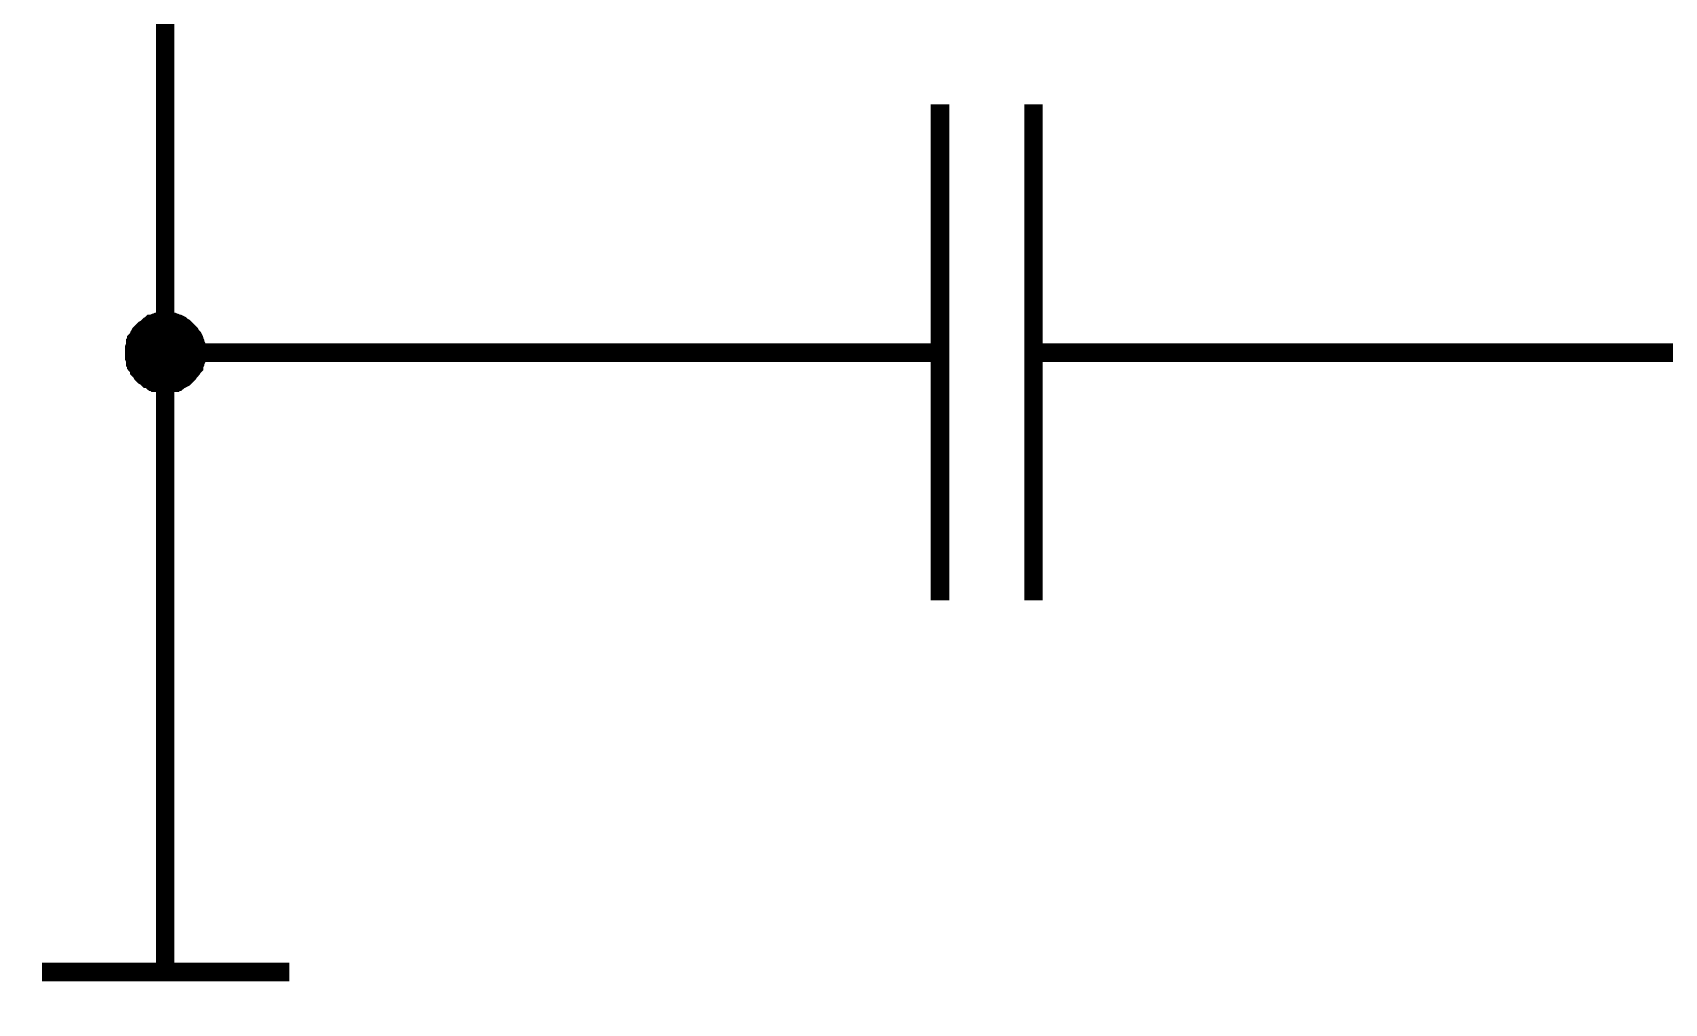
# Model space of a CAD drawing. Extents: x 260 to 1101, y 70 to 664.
# Drawn here: x 589.46 to 615.78, y 303.79 to 319.45 of the extents above; entities that cross this region are included whole.
import ezdxf

# ---------------------------------------------------------------- set-up
doc = ezdxf.new("R2010")
doc.units = 0
doc.header["$MEASUREMENT"] = 0
doc.layers.add('Sheet', color=255, linetype='CONTINUOUS')

msp = doc.modelspace()

# ---------------------------------------------------------------- linework, layer by layer
at = {"layer": 'Sheet'}
for points, const_width in [([(591.597, 306.797), (591.597, 314.284), (591.597, 324.287)], 0.3), ([(604.097, 310.292), (604.097, 318.292)], 0.3), ([(605.603, 310.292), (605.603, 318.292)], 0.3), ([(591.1, 314.284), (591.1, 314.315), (591.1, 314.331), (591.1, 314.362), (591.115, 314.393), (591.115, 314.408), (591.115, 314.439), (591.131, 314.455), (591.131, 314.486), (591.146, 314.501), (591.162, 314.532), (591.177, 314.548), (591.177, 314.564), (591.193, 314.595), (591.208, 314.61), (591.224, 314.626), (591.239, 314.641), (591.255, 314.657), (591.286, 314.672), (591.302, 314.688), (591.317, 314.703), (591.333, 314.719), (591.364, 314.734), (591.379, 314.75), (591.395, 314.75), (591.426, 314.765), (591.441, 314.765), (591.472, 314.781), (591.488, 314.781), (591.519, 314.797), (591.55, 314.797), (591.566, 314.797), (591.597, 314.797)], 0.3), ([(591.1, 314.284), (591.1, 314.315), (591.1, 314.331), (591.1, 314.362), (591.115, 314.393), (591.115, 314.408), (591.115, 314.439), (591.131, 314.455), (591.131, 314.486), (591.146, 314.501), (591.162, 314.532), (591.177, 314.548), (591.177, 314.564), (591.193, 314.595), (591.208, 314.61), (591.224, 314.626), (591.239, 314.641), (591.255, 314.657), (591.286, 314.672), (591.302, 314.688), (591.317, 314.703), (591.333, 314.719), (591.364, 314.734), (591.379, 314.75), (591.395, 314.75), (591.426, 314.765), (591.441, 314.765), (591.472, 314.781), (591.488, 314.781), (591.519, 314.797), (591.55, 314.797), (591.566, 314.797), (591.597, 314.797)], 0.3), ([(591.1, 314.284), (591.1, 314.315), (591.1, 314.331), (591.1, 314.362), (591.115, 314.393), (591.115, 314.408), (591.115, 314.439), (591.131, 314.455), (591.131, 314.486), (591.146, 314.501), (591.162, 314.532), (591.177, 314.548), (591.177, 314.564), (591.193, 314.595), (591.208, 314.61), (591.224, 314.626), (591.239, 314.641), (591.255, 314.657), (591.286, 314.672), (591.302, 314.688), (591.317, 314.703), (591.333, 314.719), (591.364, 314.734), (591.379, 314.75), (591.395, 314.75), (591.426, 314.765), (591.441, 314.765), (591.472, 314.781), (591.488, 314.781), (591.519, 314.797), (591.55, 314.797), (591.566, 314.797), (591.597, 314.797)], 0.3), ([(591.1, 314.284), (591.1, 314.315), (591.1, 314.331), (591.1, 314.362), (591.115, 314.393), (591.115, 314.408), (591.115, 314.439), (591.131, 314.455), (591.131, 314.486), (591.146, 314.501), (591.162, 314.532), (591.177, 314.548), (591.177, 314.564), (591.193, 314.595), (591.208, 314.61), (591.224, 314.626), (591.239, 314.641), (591.255, 314.657), (591.286, 314.672), (591.302, 314.688), (591.317, 314.703), (591.333, 314.719), (591.364, 314.734), (591.379, 314.75), (591.395, 314.75), (591.426, 314.765), (591.441, 314.765), (591.472, 314.781), (591.488, 314.781), (591.519, 314.797), (591.55, 314.797), (591.566, 314.797), (591.597, 314.797)], 0.3), ([(591.1, 314.284), (591.1, 314.315), (591.1, 314.331), (591.1, 314.362), (591.115, 314.393), (591.115, 314.408), (591.115, 314.439), (591.131, 314.455), (591.131, 314.486), (591.146, 314.501), (591.162, 314.532), (591.177, 314.548), (591.177, 314.564), (591.193, 314.595), (591.208, 314.61), (591.224, 314.626), (591.239, 314.641), (591.255, 314.657), (591.286, 314.672), (591.302, 314.688), (591.317, 314.703), (591.333, 314.719), (591.364, 314.734), (591.379, 314.75), (591.395, 314.75), (591.426, 314.765), (591.441, 314.765), (591.472, 314.781), (591.488, 314.781), (591.519, 314.797), (591.55, 314.797), (591.566, 314.797), (591.597, 314.797)], 0.0991), ([(591.1, 314.284), (591.1, 314.315), (591.1, 314.331), (591.1, 314.362), (591.115, 314.393), (591.115, 314.408), (591.115, 314.439), (591.131, 314.455), (591.131, 314.486), (591.146, 314.501), (591.162, 314.532), (591.177, 314.548), (591.177, 314.564), (591.193, 314.595), (591.208, 314.61), (591.224, 314.626), (591.239, 314.641), (591.255, 314.657), (591.286, 314.672), (591.302, 314.688), (591.317, 314.703), (591.333, 314.719), (591.364, 314.734), (591.379, 314.75), (591.395, 314.75), (591.426, 314.765), (591.441, 314.765), (591.472, 314.781), (591.488, 314.781), (591.519, 314.797), (591.55, 314.797), (591.566, 314.797), (591.597, 314.797)], 0.0991), ([(591.1, 314.284), (591.1, 314.315), (591.1, 314.331), (591.1, 314.362), (591.115, 314.393), (591.115, 314.408), (591.115, 314.439), (591.131, 314.455), (591.131, 314.486), (591.146, 314.501), (591.162, 314.532), (591.177, 314.548), (591.177, 314.564), (591.193, 314.595), (591.208, 314.61), (591.224, 314.626), (591.239, 314.641), (591.255, 314.657), (591.286, 314.672), (591.302, 314.688), (591.317, 314.703), (591.333, 314.719), (591.364, 314.734), (591.379, 314.75), (591.395, 314.75), (591.426, 314.765), (591.441, 314.765), (591.472, 314.781), (591.488, 314.781), (591.519, 314.797), (591.55, 314.797), (591.566, 314.797), (591.597, 314.797)], 0.0991), ([(591.1, 314.284), (591.1, 314.315), (591.1, 314.331), (591.1, 314.362), (591.115, 314.393), (591.115, 314.408), (591.115, 314.439), (591.131, 314.455), (591.131, 314.486), (591.146, 314.501), (591.162, 314.532), (591.177, 314.548), (591.177, 314.564), (591.193, 314.595), (591.208, 314.61), (591.224, 314.626), (591.239, 314.641), (591.255, 314.657), (591.286, 314.672), (591.302, 314.688), (591.317, 314.703), (591.333, 314.719), (591.364, 314.734), (591.379, 314.75), (591.395, 314.75), (591.426, 314.765), (591.441, 314.765), (591.472, 314.781), (591.488, 314.781), (591.519, 314.797), (591.55, 314.797), (591.566, 314.797), (591.597, 314.797)], 0.0991), ([(591.597, 314.797), (591.597, 314.797)], 0.3), ([(591.597, 314.797), (591.628, 314.797), (591.643, 314.797), (591.674, 314.797), (591.705, 314.781), (591.721, 314.781), (591.752, 314.765), (591.767, 314.765), (591.798, 314.75), (591.814, 314.75), (591.845, 314.734), (591.861, 314.719), (591.876, 314.703), (591.907, 314.688), (591.923, 314.672), (591.938, 314.657), (591.954, 314.641), (591.969, 314.626), (591.985, 314.61), (592, 314.595), (592.016, 314.564), (592.031, 314.548), (592.047, 314.532), (592.062, 314.501), (592.062, 314.486), (592.078, 314.455), (592.078, 314.439), (592.093, 314.408), (592.093, 314.393), (592.109, 314.362), (592.109, 314.331), (592.109, 314.315), (592.109, 314.284)], 0.3), ([(591.597, 314.797), (591.597, 314.797)], 0.3), ([(591.597, 314.797), (591.628, 314.797), (591.643, 314.797), (591.674, 314.797), (591.705, 314.781), (591.721, 314.781), (591.752, 314.765), (591.767, 314.765), (591.798, 314.75), (591.814, 314.75), (591.845, 314.734), (591.861, 314.719), (591.876, 314.703), (591.907, 314.688), (591.923, 314.672), (591.938, 314.657), (591.954, 314.641), (591.969, 314.626), (591.985, 314.61), (592, 314.595), (592.016, 314.564), (592.031, 314.548), (592.047, 314.532), (592.062, 314.501), (592.062, 314.486), (592.078, 314.455), (592.078, 314.439), (592.093, 314.408), (592.093, 314.393), (592.109, 314.362), (592.109, 314.331), (592.109, 314.315), (592.109, 314.284)], 0.3), ([(591.597, 314.797), (591.597, 314.797)], 0.3), ([(591.597, 314.797), (591.628, 314.797), (591.643, 314.797), (591.674, 314.797), (591.705, 314.781), (591.721, 314.781), (591.752, 314.765), (591.767, 314.765), (591.798, 314.75), (591.814, 314.75), (591.845, 314.734), (591.861, 314.719), (591.876, 314.703), (591.907, 314.688), (591.923, 314.672), (591.938, 314.657), (591.954, 314.641), (591.969, 314.626), (591.985, 314.61), (592, 314.595), (592.016, 314.564), (592.031, 314.548), (592.047, 314.532), (592.062, 314.501), (592.062, 314.486), (592.078, 314.455), (592.078, 314.439), (592.093, 314.408), (592.093, 314.393), (592.109, 314.362), (592.109, 314.331), (592.109, 314.315), (592.109, 314.284)], 0.3), ([(591.597, 314.797), (591.597, 314.797)], 0.3), ([(591.597, 314.797), (591.628, 314.797), (591.643, 314.797), (591.674, 314.797), (591.705, 314.781), (591.721, 314.781), (591.752, 314.765), (591.767, 314.765), (591.798, 314.75), (591.814, 314.75), (591.845, 314.734), (591.861, 314.719), (591.876, 314.703), (591.907, 314.688), (591.923, 314.672), (591.938, 314.657), (591.954, 314.641), (591.969, 314.626), (591.985, 314.61), (592, 314.595), (592.016, 314.564), (592.031, 314.548), (592.047, 314.532), (592.062, 314.501), (592.062, 314.486), (592.078, 314.455), (592.078, 314.439), (592.093, 314.408), (592.093, 314.393), (592.109, 314.362), (592.109, 314.331), (592.109, 314.315), (592.109, 314.284)], 0.3), ([(591.597, 314.797), (591.597, 314.797)], 0.0991), ([(591.597, 314.797), (591.628, 314.797), (591.643, 314.797), (591.674, 314.797), (591.705, 314.781), (591.721, 314.781), (591.752, 314.765), (591.767, 314.765), (591.798, 314.75), (591.814, 314.75), (591.845, 314.734), (591.861, 314.719), (591.876, 314.703), (591.907, 314.688), (591.923, 314.672), (591.938, 314.657), (591.954, 314.641), (591.969, 314.626), (591.985, 314.61), (592, 314.595), (592.016, 314.564), (592.031, 314.548), (592.047, 314.532), (592.062, 314.501), (592.062, 314.486), (592.078, 314.455), (592.078, 314.439), (592.093, 314.408), (592.093, 314.393), (592.109, 314.362), (592.109, 314.331), (592.109, 314.315), (592.109, 314.284)], 0.0991), ([(591.597, 314.797), (591.597, 314.797)], 0.0991), ([(591.597, 314.797), (591.628, 314.797), (591.643, 314.797), (591.674, 314.797), (591.705, 314.781), (591.721, 314.781), (591.752, 314.765), (591.767, 314.765), (591.798, 314.75), (591.814, 314.75), (591.845, 314.734), (591.861, 314.719), (591.876, 314.703), (591.907, 314.688), (591.923, 314.672), (591.938, 314.657), (591.954, 314.641), (591.969, 314.626), (591.985, 314.61), (592, 314.595), (592.016, 314.564), (592.031, 314.548), (592.047, 314.532), (592.062, 314.501), (592.062, 314.486), (592.078, 314.455), (592.078, 314.439), (592.093, 314.408), (592.093, 314.393), (592.109, 314.362), (592.109, 314.331), (592.109, 314.315), (592.109, 314.284)], 0.0991), ([(591.597, 314.797), (591.597, 314.797)], 0.0991), ([(591.597, 314.797), (591.628, 314.797), (591.643, 314.797), (591.674, 314.797), (591.705, 314.781), (591.721, 314.781), (591.752, 314.765), (591.767, 314.765), (591.798, 314.75), (591.814, 314.75), (591.845, 314.734), (591.861, 314.719), (591.876, 314.703), (591.907, 314.688), (591.923, 314.672), (591.938, 314.657), (591.954, 314.641), (591.969, 314.626), (591.985, 314.61), (592, 314.595), (592.016, 314.564), (592.031, 314.548), (592.047, 314.532), (592.062, 314.501), (592.062, 314.486), (592.078, 314.455), (592.078, 314.439), (592.093, 314.408), (592.093, 314.393), (592.109, 314.362), (592.109, 314.331), (592.109, 314.315), (592.109, 314.284)], 0.0991), ([(591.597, 314.797), (591.597, 314.797)], 0.0991), ([(591.597, 314.797), (591.628, 314.797), (591.643, 314.797), (591.674, 314.797), (591.705, 314.781), (591.721, 314.781), (591.752, 314.765), (591.767, 314.765), (591.798, 314.75), (591.814, 314.75), (591.845, 314.734), (591.861, 314.719), (591.876, 314.703), (591.907, 314.688), (591.923, 314.672), (591.938, 314.657), (591.954, 314.641), (591.969, 314.626), (591.985, 314.61), (592, 314.595), (592.016, 314.564), (592.031, 314.548), (592.047, 314.532), (592.062, 314.501), (592.062, 314.486), (592.078, 314.455), (592.078, 314.439), (592.093, 314.408), (592.093, 314.393), (592.109, 314.362), (592.109, 314.331), (592.109, 314.315), (592.109, 314.284)], 0.0991), ([(591.597, 313.787), (591.566, 313.787), (591.55, 313.787), (591.519, 313.787), (591.488, 313.802), (591.472, 313.802), (591.441, 313.802), (591.426, 313.818), (591.395, 313.818), (591.379, 313.833), (591.364, 313.849), (591.333, 313.864), (591.317, 313.864), (591.302, 313.88), (591.286, 313.896), (591.255, 313.911), (591.239, 313.927), (591.224, 313.942), (591.208, 313.973), (591.193, 313.989), (591.177, 314.004), (591.177, 314.02), (591.162, 314.051), (591.146, 314.066), (591.131, 314.082), (591.131, 314.113), (591.115, 314.129), (591.115, 314.16), (591.115, 314.175), (591.1, 314.206), (591.1, 314.237), (591.1, 314.253), (591.1, 314.284)], 0.3), ([(591.1, 314.284), (591.1, 314.284)], 0.3), ([(591.597, 313.787), (591.566, 313.787), (591.55, 313.787), (591.519, 313.787), (591.488, 313.802), (591.472, 313.802), (591.441, 313.802), (591.426, 313.818), (591.395, 313.818), (591.379, 313.833), (591.364, 313.849), (591.333, 313.864), (591.317, 313.864), (591.302, 313.88), (591.286, 313.896), (591.255, 313.911), (591.239, 313.927), (591.224, 313.942), (591.208, 313.973), (591.193, 313.989), (591.177, 314.004), (591.177, 314.02), (591.162, 314.051), (591.146, 314.066), (591.131, 314.082), (591.131, 314.113), (591.115, 314.129), (591.115, 314.16), (591.115, 314.175), (591.1, 314.206), (591.1, 314.237), (591.1, 314.253), (591.1, 314.284)], 0.3), ([(591.1, 314.284), (591.1, 314.284)], 0.3), ([(591.597, 313.787), (591.566, 313.787), (591.55, 313.787), (591.519, 313.787), (591.488, 313.802), (591.472, 313.802), (591.441, 313.802), (591.426, 313.818), (591.395, 313.818), (591.379, 313.833), (591.364, 313.849), (591.333, 313.864), (591.317, 313.864), (591.302, 313.88), (591.286, 313.896), (591.255, 313.911), (591.239, 313.927), (591.224, 313.942), (591.208, 313.973), (591.193, 313.989), (591.177, 314.004), (591.177, 314.02), (591.162, 314.051), (591.146, 314.066), (591.131, 314.082), (591.131, 314.113), (591.115, 314.129), (591.115, 314.16), (591.115, 314.175), (591.1, 314.206), (591.1, 314.237), (591.1, 314.253), (591.1, 314.284)], 0.3), ([(591.1, 314.284), (591.1, 314.284)], 0.3), ([(591.597, 313.787), (591.566, 313.787), (591.55, 313.787), (591.519, 313.787), (591.488, 313.802), (591.472, 313.802), (591.441, 313.802), (591.426, 313.818), (591.395, 313.818), (591.379, 313.833), (591.364, 313.849), (591.333, 313.864), (591.317, 313.864), (591.302, 313.88), (591.286, 313.896), (591.255, 313.911), (591.239, 313.927), (591.224, 313.942), (591.208, 313.973), (591.193, 313.989), (591.177, 314.004), (591.177, 314.02), (591.162, 314.051), (591.146, 314.066), (591.131, 314.082), (591.131, 314.113), (591.115, 314.129), (591.115, 314.16), (591.115, 314.175), (591.1, 314.206), (591.1, 314.237), (591.1, 314.253), (591.1, 314.284)], 0.3), ([(591.1, 314.284), (591.1, 314.284)], 0.3), ([(591.597, 313.787), (591.566, 313.787), (591.55, 313.787), (591.519, 313.787), (591.488, 313.802), (591.472, 313.802), (591.441, 313.802), (591.426, 313.818), (591.395, 313.818), (591.379, 313.833), (591.364, 313.849), (591.333, 313.864), (591.317, 313.864), (591.302, 313.88), (591.286, 313.896), (591.255, 313.911), (591.239, 313.927), (591.224, 313.942), (591.208, 313.973), (591.193, 313.989), (591.177, 314.004), (591.177, 314.02), (591.162, 314.051), (591.146, 314.066), (591.131, 314.082), (591.131, 314.113), (591.115, 314.129), (591.115, 314.16), (591.115, 314.175), (591.1, 314.206), (591.1, 314.237), (591.1, 314.253), (591.1, 314.284)], 0.0991), ([(591.1, 314.284), (591.1, 314.284)], 0.0991), ([(591.597, 313.787), (591.566, 313.787), (591.55, 313.787), (591.519, 313.787), (591.488, 313.802), (591.472, 313.802), (591.441, 313.802), (591.426, 313.818), (591.395, 313.818), (591.379, 313.833), (591.364, 313.849), (591.333, 313.864), (591.317, 313.864), (591.302, 313.88), (591.286, 313.896), (591.255, 313.911), (591.239, 313.927), (591.224, 313.942), (591.208, 313.973), (591.193, 313.989), (591.177, 314.004), (591.177, 314.02), (591.162, 314.051), (591.146, 314.066), (591.131, 314.082), (591.131, 314.113), (591.115, 314.129), (591.115, 314.16), (591.115, 314.175), (591.1, 314.206), (591.1, 314.237), (591.1, 314.253), (591.1, 314.284)], 0.0991), ([(591.1, 314.284), (591.1, 314.284)], 0.0991), ([(591.597, 313.787), (591.566, 313.787), (591.55, 313.787), (591.519, 313.787), (591.488, 313.802), (591.472, 313.802), (591.441, 313.802), (591.426, 313.818), (591.395, 313.818), (591.379, 313.833), (591.364, 313.849), (591.333, 313.864), (591.317, 313.864), (591.302, 313.88), (591.286, 313.896), (591.255, 313.911), (591.239, 313.927), (591.224, 313.942), (591.208, 313.973), (591.193, 313.989), (591.177, 314.004), (591.177, 314.02), (591.162, 314.051), (591.146, 314.066), (591.131, 314.082), (591.131, 314.113), (591.115, 314.129), (591.115, 314.16), (591.115, 314.175), (591.1, 314.206), (591.1, 314.237), (591.1, 314.253), (591.1, 314.284)], 0.0991), ([(591.1, 314.284), (591.1, 314.284)], 0.0991), ([(591.597, 313.787), (591.566, 313.787), (591.55, 313.787), (591.519, 313.787), (591.488, 313.802), (591.472, 313.802), (591.441, 313.802), (591.426, 313.818), (591.395, 313.818), (591.379, 313.833), (591.364, 313.849), (591.333, 313.864), (591.317, 313.864), (591.302, 313.88), (591.286, 313.896), (591.255, 313.911), (591.239, 313.927), (591.224, 313.942), (591.208, 313.973), (591.193, 313.989), (591.177, 314.004), (591.177, 314.02), (591.162, 314.051), (591.146, 314.066), (591.131, 314.082), (591.131, 314.113), (591.115, 314.129), (591.115, 314.16), (591.115, 314.175), (591.1, 314.206), (591.1, 314.237), (591.1, 314.253), (591.1, 314.284)], 0.0991), ([(591.1, 314.284), (591.1, 314.284)], 0.0991), ([(591.597, 314.284), (601.597, 314.284)], 0.3), ([(592.109, 314.284), (592.109, 314.253), (592.109, 314.237), (592.109, 314.206), (592.093, 314.175), (592.093, 314.16), (592.078, 314.129), (592.078, 314.113), (592.062, 314.082), (592.062, 314.066), (592.047, 314.051), (592.031, 314.02), (592.016, 314.004), (592, 313.989), (591.985, 313.973), (591.969, 313.942), (591.954, 313.927), (591.938, 313.911), (591.923, 313.896), (591.907, 313.88), (591.876, 313.864), (591.861, 313.864), (591.845, 313.849), (591.814, 313.833), (591.798, 313.818), (591.767, 313.818), (591.752, 313.802), (591.721, 313.802), (591.705, 313.802), (591.674, 313.787), (591.643, 313.787), (591.628, 313.787), (591.597, 313.787)], 0.3), ([(592.109, 314.284), (592.109, 314.253), (592.109, 314.237), (592.109, 314.206), (592.093, 314.175), (592.093, 314.16), (592.078, 314.129), (592.078, 314.113), (592.062, 314.082), (592.062, 314.066), (592.047, 314.051), (592.031, 314.02), (592.016, 314.004), (592, 313.989), (591.985, 313.973), (591.969, 313.942), (591.954, 313.927), (591.938, 313.911), (591.923, 313.896), (591.907, 313.88), (591.876, 313.864), (591.861, 313.864), (591.845, 313.849), (591.814, 313.833), (591.798, 313.818), (591.767, 313.818), (591.752, 313.802), (591.721, 313.802), (591.705, 313.802), (591.674, 313.787), (591.643, 313.787), (591.628, 313.787), (591.597, 313.787)], 0.3), ([(592.109, 314.284), (592.109, 314.253), (592.109, 314.237), (592.109, 314.206), (592.093, 314.175), (592.093, 314.16), (592.078, 314.129), (592.078, 314.113), (592.062, 314.082), (592.062, 314.066), (592.047, 314.051), (592.031, 314.02), (592.016, 314.004), (592, 313.989), (591.985, 313.973), (591.969, 313.942), (591.954, 313.927), (591.938, 313.911), (591.923, 313.896), (591.907, 313.88), (591.876, 313.864), (591.861, 313.864), (591.845, 313.849), (591.814, 313.833), (591.798, 313.818), (591.767, 313.818), (591.752, 313.802), (591.721, 313.802), (591.705, 313.802), (591.674, 313.787), (591.643, 313.787), (591.628, 313.787), (591.597, 313.787)], 0.3), ([(592.109, 314.284), (592.109, 314.253), (592.109, 314.237), (592.109, 314.206), (592.093, 314.175), (592.093, 314.16), (592.078, 314.129), (592.078, 314.113), (592.062, 314.082), (592.062, 314.066), (592.047, 314.051), (592.031, 314.02), (592.016, 314.004), (592, 313.989), (591.985, 313.973), (591.969, 313.942), (591.954, 313.927), (591.938, 313.911), (591.923, 313.896), (591.907, 313.88), (591.876, 313.864), (591.861, 313.864), (591.845, 313.849), (591.814, 313.833), (591.798, 313.818), (591.767, 313.818), (591.752, 313.802), (591.721, 313.802), (591.705, 313.802), (591.674, 313.787), (591.643, 313.787), (591.628, 313.787), (591.597, 313.787)], 0.3), ([(592.109, 314.284), (592.109, 314.253), (592.109, 314.237), (592.109, 314.206), (592.093, 314.175), (592.093, 314.16), (592.078, 314.129), (592.078, 314.113), (592.062, 314.082), (592.062, 314.066), (592.047, 314.051), (592.031, 314.02), (592.016, 314.004), (592, 313.989), (591.985, 313.973), (591.969, 313.942), (591.954, 313.927), (591.938, 313.911), (591.923, 313.896), (591.907, 313.88), (591.876, 313.864), (591.861, 313.864), (591.845, 313.849), (591.814, 313.833), (591.798, 313.818), (591.767, 313.818), (591.752, 313.802), (591.721, 313.802), (591.705, 313.802), (591.674, 313.787), (591.643, 313.787), (591.628, 313.787), (591.597, 313.787)], 0.0991), ([(592.109, 314.284), (592.109, 314.253), (592.109, 314.237), (592.109, 314.206), (592.093, 314.175), (592.093, 314.16), (592.078, 314.129), (592.078, 314.113), (592.062, 314.082), (592.062, 314.066), (592.047, 314.051), (592.031, 314.02), (592.016, 314.004), (592, 313.989), (591.985, 313.973), (591.969, 313.942), (591.954, 313.927), (591.938, 313.911), (591.923, 313.896), (591.907, 313.88), (591.876, 313.864), (591.861, 313.864), (591.845, 313.849), (591.814, 313.833), (591.798, 313.818), (591.767, 313.818), (591.752, 313.802), (591.721, 313.802), (591.705, 313.802), (591.674, 313.787), (591.643, 313.787), (591.628, 313.787), (591.597, 313.787)], 0.0991), ([(592.109, 314.284), (592.109, 314.253), (592.109, 314.237), (592.109, 314.206), (592.093, 314.175), (592.093, 314.16), (592.078, 314.129), (592.078, 314.113), (592.062, 314.082), (592.062, 314.066), (592.047, 314.051), (592.031, 314.02), (592.016, 314.004), (592, 313.989), (591.985, 313.973), (591.969, 313.942), (591.954, 313.927), (591.938, 313.911), (591.923, 313.896), (591.907, 313.88), (591.876, 313.864), (591.861, 313.864), (591.845, 313.849), (591.814, 313.833), (591.798, 313.818), (591.767, 313.818), (591.752, 313.802), (591.721, 313.802), (591.705, 313.802), (591.674, 313.787), (591.643, 313.787), (591.628, 313.787), (591.597, 313.787)], 0.0991), ([(592.109, 314.284), (592.109, 314.253), (592.109, 314.237), (592.109, 314.206), (592.093, 314.175), (592.093, 314.16), (592.078, 314.129), (592.078, 314.113), (592.062, 314.082), (592.062, 314.066), (592.047, 314.051), (592.031, 314.02), (592.016, 314.004), (592, 313.989), (591.985, 313.973), (591.969, 313.942), (591.954, 313.927), (591.938, 313.911), (591.923, 313.896), (591.907, 313.88), (591.876, 313.864), (591.861, 313.864), (591.845, 313.849), (591.814, 313.833), (591.798, 313.818), (591.767, 313.818), (591.752, 313.802), (591.721, 313.802), (591.705, 313.802), (591.674, 313.787), (591.643, 313.787), (591.628, 313.787), (591.597, 313.787)], 0.0991), ([(592.109, 314.284), (592.109, 314.284), (592.109, 314.284), (592.109, 314.284), (592.109, 314.284), (592.109, 314.284), (592.109, 314.284), (592.109, 314.284), (592.109, 314.284), (592.109, 314.284), (592.109, 314.284), (592.109, 314.284), (592.109, 314.284), (592.109, 314.284), (592.109, 314.284), (592.109, 314.284), (592.109, 314.284), (592.109, 314.284), (592.109, 314.284), (592.109, 314.284), (592.109, 314.284), (592.109, 314.284), (592.109, 314.284), (592.109, 314.284), (592.109, 314.284), (592.109, 314.284), (592.109, 314.284), (592.109, 314.284), (592.109, 314.284), (592.109, 314.284), (592.109, 314.284), (592.109, 314.284), (592.109, 314.284)], 0.3), ([(592.109, 314.284), (592.109, 314.284)], 0.3), ([(592.109, 314.284), (592.109, 314.284), (592.109, 314.284), (592.109, 314.284), (592.109, 314.284), (592.109, 314.284), (592.109, 314.284), (592.109, 314.284), (592.109, 314.284), (592.109, 314.284), (592.109, 314.284), (592.109, 314.284), (592.109, 314.284), (592.109, 314.284), (592.109, 314.284), (592.109, 314.284), (592.109, 314.284), (592.109, 314.284), (592.109, 314.284), (592.109, 314.284), (592.109, 314.284), (592.109, 314.284), (592.109, 314.284), (592.109, 314.284), (592.109, 314.284), (592.109, 314.284), (592.109, 314.284), (592.109, 314.284), (592.109, 314.284), (592.109, 314.284), (592.109, 314.284), (592.109, 314.284), (592.109, 314.284)], 0.3), ([(592.109, 314.284), (592.109, 314.284)], 0.3), ([(592.109, 314.284), (592.109, 314.284), (592.109, 314.284), (592.109, 314.284), (592.109, 314.284), (592.109, 314.284), (592.109, 314.284), (592.109, 314.284), (592.109, 314.284), (592.109, 314.284), (592.109, 314.284), (592.109, 314.284), (592.109, 314.284), (592.109, 314.284), (592.109, 314.284), (592.109, 314.284), (592.109, 314.284), (592.109, 314.284), (592.109, 314.284), (592.109, 314.284), (592.109, 314.284), (592.109, 314.284), (592.109, 314.284), (592.109, 314.284), (592.109, 314.284), (592.109, 314.284), (592.109, 314.284), (592.109, 314.284), (592.109, 314.284), (592.109, 314.284), (592.109, 314.284), (592.109, 314.284), (592.109, 314.284)], 0.3), ([(592.109, 314.284), (592.109, 314.284)], 0.3), ([(592.109, 314.284), (592.109, 314.284), (592.109, 314.284), (592.109, 314.284), (592.109, 314.284), (592.109, 314.284), (592.109, 314.284), (592.109, 314.284), (592.109, 314.284), (592.109, 314.284), (592.109, 314.284), (592.109, 314.284), (592.109, 314.284), (592.109, 314.284), (592.109, 314.284), (592.109, 314.284), (592.109, 314.284), (592.109, 314.284), (592.109, 314.284), (592.109, 314.284), (592.109, 314.284), (592.109, 314.284), (592.109, 314.284), (592.109, 314.284), (592.109, 314.284), (592.109, 314.284), (592.109, 314.284), (592.109, 314.284), (592.109, 314.284), (592.109, 314.284), (592.109, 314.284), (592.109, 314.284), (592.109, 314.284)], 0.3), ([(592.109, 314.284), (592.109, 314.284)], 0.3), ([(592.109, 314.284), (592.109, 314.284), (592.109, 314.284), (592.109, 314.284), (592.109, 314.284), (592.109, 314.284), (592.109, 314.284), (592.109, 314.284), (592.109, 314.284), (592.109, 314.284), (592.109, 314.284), (592.109, 314.284), (592.109, 314.284), (592.109, 314.284), (592.109, 314.284), (592.109, 314.284), (592.109, 314.284), (592.109, 314.284), (592.109, 314.284), (592.109, 314.284), (592.109, 314.284), (592.109, 314.284), (592.109, 314.284), (592.109, 314.284), (592.109, 314.284), (592.109, 314.284), (592.109, 314.284), (592.109, 314.284), (592.109, 314.284), (592.109, 314.284), (592.109, 314.284), (592.109, 314.284), (592.109, 314.284)], 0.0991), ([(592.109, 314.284), (592.109, 314.284)], 0.0991), ([(592.109, 314.284), (592.109, 314.284), (592.109, 314.284), (592.109, 314.284), (592.109, 314.284), (592.109, 314.284), (592.109, 314.284), (592.109, 314.284), (592.109, 314.284), (592.109, 314.284), (592.109, 314.284), (592.109, 314.284), (592.109, 314.284), (592.109, 314.284), (592.109, 314.284), (592.109, 314.284), (592.109, 314.284), (592.109, 314.284), (592.109, 314.284), (592.109, 314.284), (592.109, 314.284), (592.109, 314.284), (592.109, 314.284), (592.109, 314.284), (592.109, 314.284), (592.109, 314.284), (592.109, 314.284), (592.109, 314.284), (592.109, 314.284), (592.109, 314.284), (592.109, 314.284), (592.109, 314.284), (592.109, 314.284)], 0.0991), ([(592.109, 314.284), (592.109, 314.284)], 0.0991), ([(592.109, 314.284), (592.109, 314.284), (592.109, 314.284), (592.109, 314.284), (592.109, 314.284), (592.109, 314.284), (592.109, 314.284), (592.109, 314.284), (592.109, 314.284), (592.109, 314.284), (592.109, 314.284), (592.109, 314.284), (592.109, 314.284), (592.109, 314.284), (592.109, 314.284), (592.109, 314.284), (592.109, 314.284), (592.109, 314.284), (592.109, 314.284), (592.109, 314.284), (592.109, 314.284), (592.109, 314.284), (592.109, 314.284), (592.109, 314.284), (592.109, 314.284), (592.109, 314.284), (592.109, 314.284), (592.109, 314.284), (592.109, 314.284), (592.109, 314.284), (592.109, 314.284), (592.109, 314.284), (592.109, 314.284)], 0.0991), ([(592.109, 314.284), (592.109, 314.284)], 0.0991), ([(592.109, 314.284), (592.109, 314.284), (592.109, 314.284), (592.109, 314.284), (592.109, 314.284), (592.109, 314.284), (592.109, 314.284), (592.109, 314.284), (592.109, 314.284), (592.109, 314.284), (592.109, 314.284), (592.109, 314.284), (592.109, 314.284), (592.109, 314.284), (592.109, 314.284), (592.109, 314.284), (592.109, 314.284), (592.109, 314.284), (592.109, 314.284), (592.109, 314.284), (592.109, 314.284), (592.109, 314.284), (592.109, 314.284), (592.109, 314.284), (592.109, 314.284), (592.109, 314.284), (592.109, 314.284), (592.109, 314.284), (592.109, 314.284), (592.109, 314.284), (592.109, 314.284), (592.109, 314.284), (592.109, 314.284)], 0.0991), ([(592.109, 314.284), (592.109, 314.284)], 0.0991), ([(604.097, 314.284), (601.597, 314.284)], 0.3), ([(605.603, 314.284), (608.103, 314.284)], 0.3), ([(608.103, 289.291), (616.597, 289.291), (616.597, 301.795), (616.597, 314.284), (608.103, 314.284)], 0.3), ([(591.597, 304.296), (591.597, 306.797)], 0.3), ([(593.6, 304.296), (589.609, 304.296)], 0.3)]:
    msp.add_lwpolyline(points, dxfattribs=dict(at, const_width=const_width))
at = {"layer": 'Sheet', "const_width": 0.508}
msp.add_lwpolyline([(591.309, 314.297, 1), (591.817, 314.297, 1)], format="xyb", close=True, dxfattribs=at)

doc.saveas('drawing.dxf')
